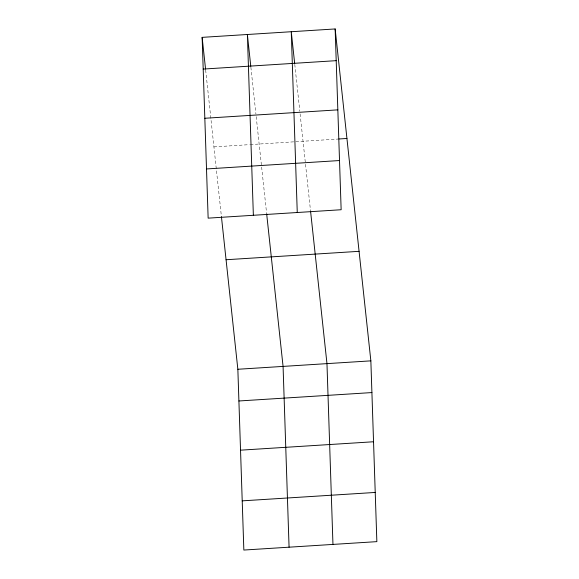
<?xml version="1.0" encoding="UTF-8"?>
<svg xmlns="http://www.w3.org/2000/svg" width="579" height="579" viewBox="0 0 579 579"><rect width="100%" height="100%" fill="white"/><g stroke="black" fill="none" stroke-linecap="round" stroke-linejoin="round"><path stroke-width="0.43" stroke-dasharray="2.9 2.17" d="M213.926 146.892L249.397 144.649M250.28 144.591L337.977 139.047M294.776 64.407L299.813 111.219M300.096 113.875L310.532 210.901M250.881 67.186L255.918 113.998M256.207 116.647L266.55 212.797M205.661 70.045L221.323 215.656"/><path stroke-width="0.87" d="M335.154 28.95L341.147 209.736L208.143 218.145L202.143 37.36L335.154 28.95L370.857 360.855L376.857 541.64L243.846 550.05L237.853 369.264L221.417 216.539M203.2 69.075L336.204 60.665M204.828 118.268L337.839 109.858M338.874 138.989L346.937 138.475M206.508 168.952L339.518 160.542M226.071 259.739L359.074 251.329M237.853 369.264L370.857 360.855M238.903 400.979L371.913 392.569M240.531 450.173L373.542 441.763M242.217 500.857L375.221 492.447M294.682 63.524L291.259 31.722L297.259 212.507M310.633 211.784L326.969 363.626L332.961 544.412M250.787 66.303L247.371 34.501L253.363 215.287M266.644 213.68L283.073 366.406L289.073 547.191M202.143 37.36L205.567 69.162"/></g></svg>
